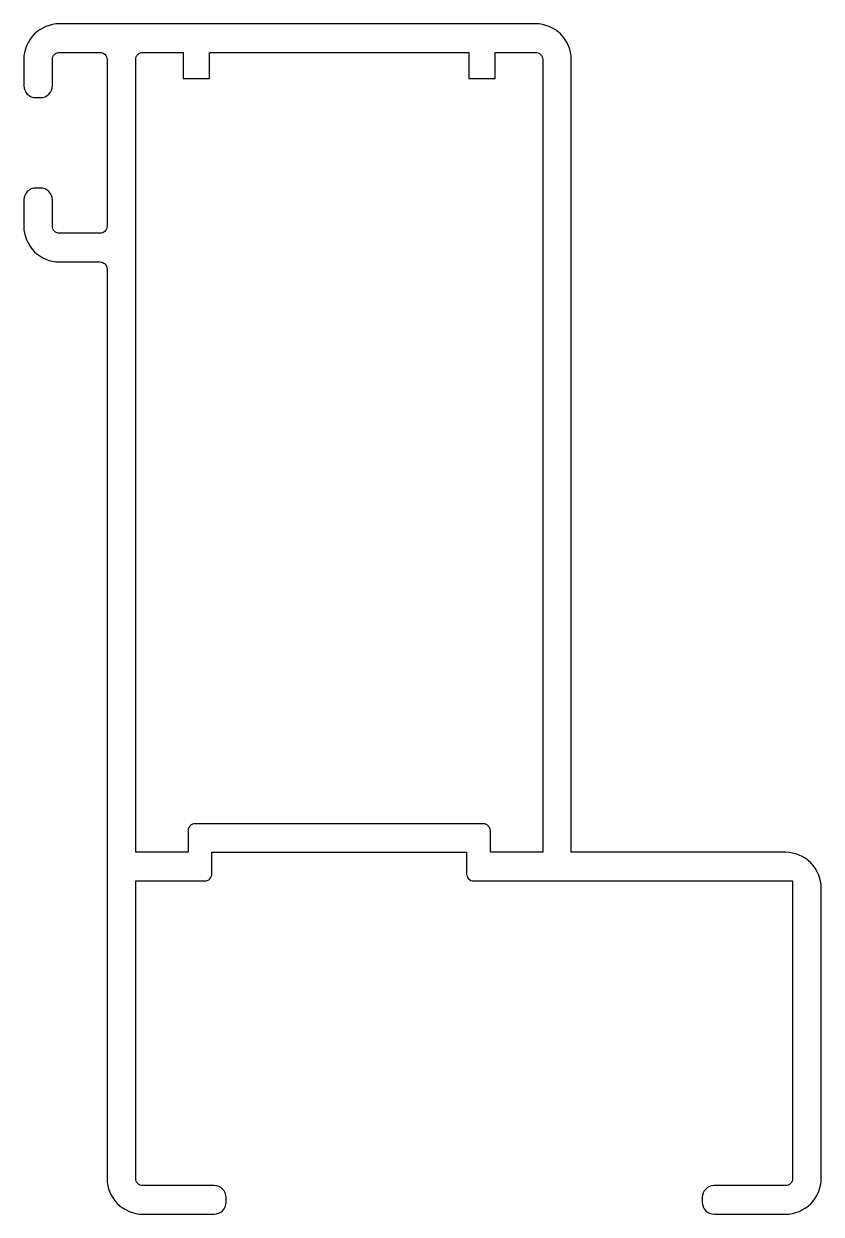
# Model space of a CAD drawing. Extents: x 160.2 to 193.7, y 188 to 238.
import ezdxf

# ---------------------------------------------------------------- set-up
doc = ezdxf.new("R2010")
doc.units = 0
doc.layers.get('0').update_dxf_attribs({"linetype": 'CONTINUOUS'})

msp = doc.modelspace()

# ---------------------------------------------------------------- linework, layer by layer
for points in [[(163.653, 227.696), (163.653, 189.496, 0.414214), (165.153, 187.996), (168.153, 187.996, 0.414214), (168.653, 188.496), (168.653, 188.696, 0.414214), (168.153, 189.196), (165.153, 189.196, -0.414214), (164.853, 189.496), (164.853, 201.996), (167.753, 201.996, 0.414214), (168.053, 202.296), (168.053, 203.196), (178.753, 203.196), (178.753, 202.296, 0.414214), (179.053, 201.996), (192.453, 201.996), (192.453, 189.496, -0.414214), (192.153, 189.196), (189.153, 189.196, 0.414214), (188.653, 188.696), (188.653, 188.496, 0.414214), (189.153, 187.996), (192.153, 187.996, 0.414214), (193.653, 189.496), (193.653, 201.696, 0.414214), (192.153, 203.196), (183.153, 203.196), (183.153, 236.496, 0.414214), (181.653, 237.996), (163.653, 237.996), (161.653, 237.996, 0.414214), (160.153, 236.496), (160.153, 235.396, 0.414214), (160.653, 234.896), (160.853, 234.896, 0.414214), (161.353, 235.396), (161.353, 236.496, -0.414214), (161.653, 236.796), (163.353, 236.796, -0.414214), (163.653, 236.496), (163.653, 229.496, -0.414214), (163.353, 229.196), (161.653, 229.196, -0.414214), (161.353, 229.496), (161.353, 230.596, 0.414214), (160.853, 231.096), (160.653, 231.096, 0.414214), (160.153, 230.596), (160.153, 229.496, 0.414214), (161.653, 227.996), (163.353, 227.996, -0.414214)], [(179.453, 204.396), (167.353, 204.396, 0.414214), (167.053, 204.096), (167.053, 203.196), (164.853, 203.196), (164.853, 236.496, -0.414214), (165.153, 236.796), (166.853, 236.796), (166.853, 235.696), (167.953, 235.696), (167.953, 236.796), (178.853, 236.796), (178.853, 235.696), (179.953, 235.696), (179.953, 236.796), (181.653, 236.796, -0.414214), (181.953, 236.496), (181.953, 203.196), (179.753, 203.196), (179.753, 204.096, 0.414214)]]:
    msp.add_lwpolyline(points, format="xyb", close=True)

doc.saveas('drawing.dxf')
